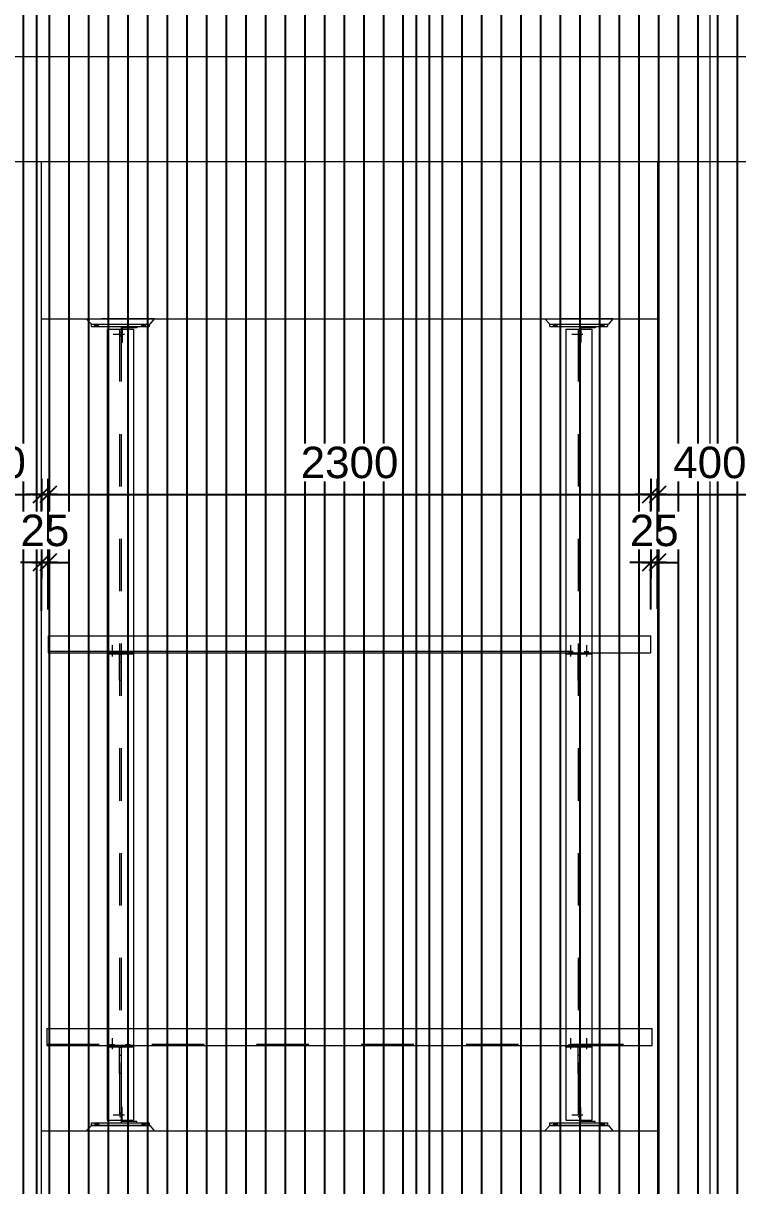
# Model space of a CAD drawing. Header units: millimetres. Extents: x 663313 to 1226001, y 1431724 to 1620898.
# Drawn here: x 663570.228 to 663572.955, y 1524740.268 to 1524744.706 of the extents above; entities that cross this region are included whole.
import ezdxf

# ---------------------------------------------------------------- set-up
doc = ezdxf.new("R2010")
doc.units = ezdxf.units.MM
for name, pattern in [('Grid Line', [22.225, 12.7, -3.175, 3.175, -3.175]), ('XKITLINE00', [0]), ('XKITLINE02', [4, 2, -2])]:
    doc.linetypes.add(name, pattern=pattern)
doc.layers.add('000 - 0_HIDE_OBJ_FRAMING_DEF_SUB', color=7, linetype='Continuous', plot=False)
doc.layers.add('000 - D I M', color=7, linetype='Continuous')
doc.layers.add('VPORT', color=7, linetype='Continuous')
for name, color, linetype, lineweight in [('A-GENM', 7, 'Continuous', 9), ('Bolt', 7, 'Continuous', 0), ('Part', 7, 'Continuous', 0), ('S-GRID', 7, 'Continuous', 9)]:
    doc.layers.add(name, color=color, linetype=linetype, lineweight=lineweight)
doc.styles.add('Arial', font='arial.ttf')
doc.dimstyles.new('Dim - 40 - End', dxfattribs={"dimscale": 0.04, "dimtxt": 3, "dimasz": 1, "dimexe": 0, "dimexo": 2.5, "dimgap": 1.5, "dimtad": 1, "dimdec": 0, "dimlfac": 1000, "dimzin": 1, "dimdsep": 46, "dimtxsty": 'Arial', "dimblk": 'END', "dimcen": 0.09, "dimclrd": 7, "dimclre": 7, "dimclrt": 7, "dimadec": 0, "dimazin": 0, "dimtfac": 1, "dimtdec": 0, "dimtix": 1, "dimtofl": 0, "dimtmove": 2, "dimatfit": 3, "dimfxl": 1, "dimtfill": 1, "dimtfillclr": 256, "dimtolj": 1, "dimtzin": 0, "dimarcsym": 0})

# ---------------------------------------------------------------- blocks, each defined once
blk = doc.blocks.new('*A2578583')
at = {"layer": 'Part', "color": 7, "linetype": 'XKITLINE00', "lineweight": 0}
for p, q in [((216.579621, 132.384542), (218.779621, 132.384542)), ((216.579621, 132.284542), (216.579621, 132.384542)), ((218.779621, 132.284542), (216.579621, 132.284542)), ((218.779621, 132.384542), (218.779621, 132.284542))]:
    blk.add_line(p, q, dxfattribs=at)
blk = doc.blocks.new('*A2579584')
at = {"layer": 'Bolt'}
for points in [[(217.31, 135.335), (217.31, 135.395), (217.45, 135.395), (217.45, 135.335)], [(217.91, 135.335), (217.91, 135.395), (218.05, 135.395), (218.05, 135.335)], [(217.31, 135.275), (217.31, 135.335), (217.45, 135.335), (217.45, 135.275)], [(217.91, 135.275), (217.91, 135.335), (218.05, 135.335), (218.05, 135.275)]]:
    blk.add_hatch(color=7, dxfattribs=at).paths.add_polyline_path(points, flags=17)
at = {"layer": 'Bolt', "color": 7, "linetype": 'XKITLINE00', "lineweight": 0}
for p, q in [((217.31, 135.335), (217.31, 135.395)), ((217.38, 135.195), (217.38, 135.625)), ((217.45, 135.335), (217.45, 135.395)), ((217.91, 135.335), (217.91, 135.395)), ((217.98, 135.195), (217.98, 135.625)), ((218.05, 135.335), (218.05, 135.395)), ((217.31, 135.275), (217.31, 135.335)), ((217.45, 135.275), (217.45, 135.335)), ((217.91, 135.275), (217.91, 135.335)), ((218.05, 135.275), (218.05, 135.335))]:
    blk.add_line(p, q, dxfattribs=at)
blk = doc.blocks.new('*A2580585')
at = {"layer": 'Part', "color": 7, "linetype": 'XKITLINE00', "lineweight": 0}
for p, q in [((217.649621, 135.274542), (217.709621, 135.274542)), ((217.649621, 134.274542), (217.649621, 135.274542)), ((217.649621, 134.974542), (217.709621, 134.974542)), ((217.709621, 135.274542), (217.709621, 134.274542)), ((217.709621, 134.274542), (217.649621, 134.274542))]:
    blk.add_line(p, q, dxfattribs=at)
blk = doc.blocks.new('*A2581586')
at = {"layer": 'Part', "color": 7, "linetype": 'XKITLINE00', "lineweight": 0}
for p, q in [((217.179621, 135.334542), (217.179621, 135.274542)), ((218.179621, 135.274542), (217.179621, 135.274542)), ((218.179621, 135.334542), (218.179621, 135.274542))]:
    blk.add_line(p, q, dxfattribs=at)
at = {"layer": 'Part', "color": 7, "linetype": 'XKITLINE02', "lineweight": 0}
blk.add_line((218.179621, 135.334542), (217.179621, 135.334542), dxfattribs=at)
blk = doc.blocks.new('*A2582587')
at = {"layer": 'Bolt'}
for points in [[(217.31, 150.335), (217.31, 150.395), (217.45, 150.395), (217.45, 150.335)], [(217.31, 150.275), (217.31, 150.335), (217.45, 150.335), (217.45, 150.275)], [(217.91, 150.335), (217.91, 150.395), (218.05, 150.395), (218.05, 150.335)], [(217.91, 150.275), (217.91, 150.335), (218.05, 150.335), (218.05, 150.275)]]:
    blk.add_hatch(color=7, dxfattribs=at).paths.add_polyline_path(points, flags=17)
at = {"layer": 'Bolt', "color": 7, "linetype": 'XKITLINE00', "lineweight": 0}
for p, q in [((217.38, 150.195), (217.38, 150.625)), ((217.98, 150.195), (217.98, 150.625)), ((217.31, 150.335), (217.31, 150.395)), ((217.31, 150.275), (217.31, 150.335)), ((217.45, 150.335), (217.45, 150.395)), ((217.45, 150.275), (217.45, 150.335)), ((217.91, 150.335), (217.91, 150.395)), ((217.91, 150.275), (217.91, 150.335)), ((218.05, 150.335), (218.05, 150.395)), ((218.05, 150.275), (218.05, 150.335))]:
    blk.add_line(p, q, dxfattribs=at)
blk = doc.blocks.new('*A2583588')
at = {"layer": 'Part', "color": 7, "linetype": 'XKITLINE00', "lineweight": 0}
for p, q in [((217.649621, 150.274542), (217.709621, 150.274542)), ((217.649621, 149.274542), (217.649621, 150.274542)), ((217.709621, 150.274542), (217.709621, 149.274542)), ((217.649621, 149.974542), (217.709621, 149.974542)), ((217.709621, 149.274542), (217.649621, 149.274542))]:
    blk.add_line(p, q, dxfattribs=at)
blk = doc.blocks.new('*A2584589')
at = {"layer": 'Part', "color": 7, "linetype": 'XKITLINE00', "lineweight": 0}
for p, q in [((217.179621, 150.334542), (217.179621, 150.274542)), ((218.179621, 150.274542), (217.179621, 150.274542)), ((218.179621, 150.334542), (218.179621, 150.274542))]:
    blk.add_line(p, q, dxfattribs=at)
at = {"layer": 'Part', "color": 7, "linetype": 'XKITLINE02', "lineweight": 0}
blk.add_line((218.179621, 150.334542), (217.179621, 150.334542), dxfattribs=at)
blk = doc.blocks.new('*A2585590')
at = {"layer": 'Part', "color": 7, "linetype": 'XKITLINE02', "lineweight": 0}
for p, q in [((217.759621, 132.984542), (217.709621, 132.984542)), ((217.709621, 132.984542), (217.709621, 132.484542)), ((217.759621, 132.484542), (217.759621, 132.984542)), ((217.709621, 132.384542), (218.309621, 132.384542))]:
    blk.add_line(p, q, dxfattribs=at)
at = {"layer": 'Part', "color": 7, "linetype": 'XKITLINE00', "lineweight": 0}
for p, q in [((217.709621, 132.484542), (217.709621, 132.384542)), ((217.759621, 132.434542), (217.759621, 132.484542)), ((218.309621, 132.434542), (217.759621, 132.434542)), ((218.309621, 132.384542), (218.309621, 132.434542))]:
    blk.add_line(p, q, dxfattribs=at)
blk = doc.blocks.new('*A2586591')
at = {"layer": 'Bolt', "color": 7, "linetype": 'XKITLINE02', "lineweight": 0}
for p, q in [((217.709621, 132.754542), (217.649621, 132.754542)), ((217.759621, 132.854542), (217.709621, 132.854542)), ((217.838821, 132.684542), (217.409621, 132.684542)), ((217.709621, 132.614542), (217.649621, 132.614542)), ((217.759621, 132.514542), (217.709621, 132.514542))]:
    blk.add_line(p, q, dxfattribs=at)
blk = doc.blocks.new('*A2587592')
at = {"layer": 'Bolt'}
for points in [[(216.85, 132.385), (216.85, 132.285), (216.71, 132.285), (216.71, 132.385)], [(218.65, 132.385), (218.65, 132.285), (218.51, 132.285), (218.51, 132.385)]]:
    blk.add_hatch(color=7, dxfattribs=at).paths.add_polyline_path(points, flags=17)
at = {"layer": 'Bolt', "color": 7, "linetype": 'XKITLINE00', "lineweight": 0}
for p, q in [((216.71, 132.385), (216.71, 132.285)), ((216.78, 132.385), (216.78, 132.285)), ((216.85, 132.385), (216.85, 132.285)), ((218.51, 132.385), (218.51, 132.285)), ((218.58, 132.385), (218.58, 132.285)), ((218.65, 132.385), (218.65, 132.285))]:
    blk.add_line(p, q, dxfattribs=at)
blk = doc.blocks.new('*A2588593')
at = {"layer": 'Bolt'}
for points in [[(234.808, 135.335), (234.808, 135.395), (234.948, 135.395), (234.948, 135.335)], [(235.408, 135.335), (235.408, 135.395), (235.548, 135.395), (235.548, 135.335)], [(234.808, 135.275), (234.808, 135.335), (234.948, 135.335), (234.948, 135.275)], [(235.408, 135.275), (235.408, 135.335), (235.548, 135.335), (235.548, 135.275)]]:
    blk.add_hatch(color=7, dxfattribs=at).paths.add_polyline_path(points, flags=17)
at = {"layer": 'Bolt', "color": 7, "linetype": 'XKITLINE00', "lineweight": 0}
for p, q in [((234.808, 135.335), (234.808, 135.395)), ((234.878, 135.195), (234.878, 135.625)), ((234.948, 135.335), (234.948, 135.395)), ((235.408, 135.335), (235.408, 135.395)), ((235.478, 135.195), (235.478, 135.625)), ((235.548, 135.335), (235.548, 135.395)), ((234.808, 135.275), (234.808, 135.335)), ((234.948, 135.275), (234.948, 135.335)), ((235.408, 135.275), (235.408, 135.335)), ((235.548, 135.275), (235.548, 135.335))]:
    blk.add_line(p, q, dxfattribs=at)
blk = doc.blocks.new('*A2589594')
at = {"layer": 'Part', "color": 7, "linetype": 'XKITLINE00', "lineweight": 0}
for p, q in [((235.148368, 135.274542), (235.208368, 135.274542)), ((235.148368, 134.274542), (235.148368, 135.274542)), ((235.148368, 134.974542), (235.208368, 134.974542)), ((235.208368, 135.274542), (235.208368, 134.274542)), ((235.208368, 134.274542), (235.148368, 134.274542))]:
    blk.add_line(p, q, dxfattribs=at)
blk = doc.blocks.new('*A2590595')
at = {"layer": 'Part', "color": 7, "linetype": 'XKITLINE00', "lineweight": 0}
for p, q in [((234.678368, 135.274542), (234.678368, 135.334542)), ((235.678368, 135.274542), (234.678368, 135.274542)), ((235.678368, 135.334542), (235.678368, 135.274542))]:
    blk.add_line(p, q, dxfattribs=at)
at = {"layer": 'Part', "color": 7, "linetype": 'XKITLINE02', "lineweight": 0}
blk.add_line((234.678368, 135.334542), (235.678368, 135.334542), dxfattribs=at)
blk = doc.blocks.new('*A2591596')
at = {"layer": 'Bolt'}
for points in [[(234.808, 150.335), (234.808, 150.395), (234.948, 150.395), (234.948, 150.335)], [(234.808, 150.275), (234.808, 150.335), (234.948, 150.335), (234.948, 150.275)], [(235.408, 150.335), (235.408, 150.395), (235.548, 150.395), (235.548, 150.335)], [(235.408, 150.275), (235.408, 150.335), (235.548, 150.335), (235.548, 150.275)]]:
    blk.add_hatch(color=7, dxfattribs=at).paths.add_polyline_path(points, flags=17)
at = {"layer": 'Bolt', "color": 7, "linetype": 'XKITLINE00', "lineweight": 0}
for p, q in [((234.878, 150.195), (234.878, 150.625)), ((235.478, 150.195), (235.478, 150.625)), ((234.808, 150.335), (234.808, 150.395)), ((234.808, 150.275), (234.808, 150.335)), ((234.948, 150.335), (234.948, 150.395)), ((234.948, 150.275), (234.948, 150.335)), ((235.408, 150.335), (235.408, 150.395)), ((235.408, 150.275), (235.408, 150.335)), ((235.548, 150.335), (235.548, 150.395)), ((235.548, 150.275), (235.548, 150.335))]:
    blk.add_line(p, q, dxfattribs=at)
blk = doc.blocks.new('*A2592597')
at = {"layer": 'Part', "color": 7, "linetype": 'XKITLINE00', "lineweight": 0}
for p, q in [((235.148368, 150.274542), (235.208368, 150.274542)), ((235.148368, 149.274542), (235.148368, 150.274542)), ((235.208368, 150.274542), (235.208368, 149.274542)), ((235.148368, 149.974542), (235.208368, 149.974542)), ((235.208368, 149.274542), (235.148368, 149.274542))]:
    blk.add_line(p, q, dxfattribs=at)
blk = doc.blocks.new('*A2593598')
at = {"layer": 'Part', "color": 7, "linetype": 'XKITLINE00', "lineweight": 0}
for p, q in [((234.678368, 150.274542), (234.678368, 150.334542)), ((235.678368, 150.274542), (234.678368, 150.274542)), ((235.678368, 150.334542), (235.678368, 150.274542))]:
    blk.add_line(p, q, dxfattribs=at)
at = {"layer": 'Part', "color": 7, "linetype": 'XKITLINE02', "lineweight": 0}
blk.add_line((234.678368, 150.334542), (235.678368, 150.334542), dxfattribs=at)
blk = doc.blocks.new('*A2594599')
at = {"layer": 'Part', "color": 7, "linetype": 'XKITLINE00', "lineweight": 0}
for p, q in [((234.078368, 132.384542), (236.278368, 132.384542)), ((234.078368, 132.284542), (234.078368, 132.384542)), ((236.278368, 132.284542), (234.078368, 132.284542)), ((236.278368, 132.384542), (236.278368, 132.284542))]:
    blk.add_line(p, q, dxfattribs=at)
blk = doc.blocks.new('*A2595600')
at = {"layer": 'Part', "color": 7, "linetype": 'XKITLINE02', "lineweight": 0}
for p, q in [((235.258368, 132.984542), (235.208368, 132.984542)), ((235.208368, 132.984542), (235.208368, 132.484542)), ((235.258368, 132.484542), (235.258368, 132.984542)), ((235.208368, 132.384542), (235.808368, 132.384542))]:
    blk.add_line(p, q, dxfattribs=at)
at = {"layer": 'Part', "color": 7, "linetype": 'XKITLINE00', "lineweight": 0}
for p, q in [((235.208368, 132.484542), (235.208368, 132.384542)), ((235.258368, 132.434542), (235.258368, 132.484542)), ((235.808368, 132.434542), (235.258368, 132.434542)), ((235.808368, 132.384542), (235.808368, 132.434542))]:
    blk.add_line(p, q, dxfattribs=at)
blk = doc.blocks.new('*A2596601')
at = {"layer": 'Bolt', "color": 7, "linetype": 'XKITLINE02', "lineweight": 0}
for p, q in [((235.208368, 132.754542), (235.148368, 132.754542)), ((235.258368, 132.854542), (235.208368, 132.854542)), ((235.337568, 132.684542), (234.908368, 132.684542)), ((235.208368, 132.614542), (235.148368, 132.614542)), ((235.258368, 132.514542), (235.208368, 132.514542))]:
    blk.add_line(p, q, dxfattribs=at)
blk = doc.blocks.new('*A2597602')
at = {"layer": 'Bolt'}
for points in [[(234.348, 132.385), (234.348, 132.285), (234.208, 132.285), (234.208, 132.385)], [(236.148, 132.385), (236.148, 132.285), (236.008, 132.285), (236.008, 132.385)]]:
    blk.add_hatch(color=7, dxfattribs=at).paths.add_polyline_path(points, flags=17)
at = {"layer": 'Bolt', "color": 7, "linetype": 'XKITLINE00', "lineweight": 0}
for p, q in [((234.208, 132.385), (234.208, 132.285)), ((234.278, 132.385), (234.278, 132.285)), ((234.348, 132.385), (234.348, 132.285)), ((236.008, 132.385), (236.008, 132.285)), ((236.078, 132.385), (236.078, 132.285)), ((236.148, 132.385), (236.148, 132.285))]:
    blk.add_line(p, q, dxfattribs=at)
blk = doc.blocks.new('*A2603608')
at = {"layer": 'Part', "color": 7, "linetype": 'XKITLINE00', "lineweight": 0}
for p, q in [((216.579621, 162.784542), (216.579621, 162.884542)), ((216.579621, 162.884542), (218.779621, 162.884542)), ((218.779621, 162.884542), (218.779621, 162.784542)), ((216.579621, 162.784542), (218.779621, 162.784542))]:
    blk.add_line(p, q, dxfattribs=at)
blk = doc.blocks.new('*A2604609')
at = {"layer": 'Part', "color": 7, "linetype": 'XKITLINE00', "lineweight": 0}
for p, q in [((216.379621, 163.084542), (216.579621, 162.884542)), ((216.579621, 162.884542), (218.809621, 162.884542)), ((218.979621, 163.084542), (218.809621, 162.884542))]:
    blk.add_line(p, q, dxfattribs=at)
at = {"layer": 'Part', "color": 7, "linetype": 'XKITLINE02', "lineweight": 0}
blk.add_line((218.979621, 163.084542), (216.379621, 163.084542), dxfattribs=at)
blk = doc.blocks.new('*A2605610')
at = {"layer": 'Part', "color": 7, "linetype": 'XKITLINE00', "lineweight": 0}
for p, q in [((217.709621, 162.784542), (217.709621, 162.684542)), ((218.309621, 162.734542), (217.759621, 162.734542)), ((217.759621, 162.734542), (217.759621, 162.684542)), ((218.309621, 162.784542), (218.309621, 162.734542))]:
    blk.add_line(p, q, dxfattribs=at)
at = {"layer": 'Part', "color": 7, "linetype": 'XKITLINE02', "lineweight": 0}
for p, q in [((217.709621, 162.784542), (218.309621, 162.784542)), ((217.709621, 162.684542), (217.709621, 162.184542)), ((217.759621, 162.684542), (217.759621, 162.184542)), ((217.709621, 162.184542), (217.759621, 162.184542))]:
    blk.add_line(p, q, dxfattribs=at)
blk = doc.blocks.new('*A2606611')
at = {"layer": 'Bolt', "color": 7, "linetype": 'XKITLINE02', "lineweight": 0}
for p, q in [((217.838821, 162.484542), (217.409621, 162.484542)), ((217.709621, 162.554542), (217.649621, 162.554542)), ((217.759621, 162.654542), (217.709621, 162.654542)), ((217.709621, 162.414542), (217.649621, 162.414542)), ((217.759621, 162.314542), (217.709621, 162.314542))]:
    blk.add_line(p, q, dxfattribs=at)
blk = doc.blocks.new('*A2607612')
at = {"layer": 'Bolt'}
for points in [[(216.85, 162.885), (216.85, 162.785), (216.71, 162.785), (216.71, 162.885)], [(218.65, 162.885), (218.65, 162.785), (218.51, 162.785), (218.51, 162.885)]]:
    blk.add_hatch(color=7, dxfattribs=at).paths.add_polyline_path(points, flags=17)
at = {"layer": 'Bolt', "color": 7, "linetype": 'XKITLINE00', "lineweight": 0}
for p, q in [((216.71, 162.785), (216.71, 162.885)), ((216.78, 162.785), (216.78, 162.885)), ((216.85, 162.785), (216.85, 162.885)), ((218.51, 162.785), (218.51, 162.885)), ((218.58, 162.785), (218.58, 162.885)), ((218.65, 162.785), (218.65, 162.885))]:
    blk.add_line(p, q, dxfattribs=at)
blk = doc.blocks.new('*A2608613')
at = {"layer": 'Part', "color": 7, "linetype": 'XKITLINE00', "lineweight": 0}
for p, q in [((234.078368, 162.784542), (234.078368, 162.884542)), ((234.078368, 162.884542), (236.278368, 162.884542)), ((236.278368, 162.884542), (236.278368, 162.784542)), ((234.078368, 162.784542), (236.278368, 162.784542))]:
    blk.add_line(p, q, dxfattribs=at)
blk = doc.blocks.new('*A2609614')
at = {"layer": 'Part', "color": 7, "linetype": 'XKITLINE00', "lineweight": 0}
for p, q in [((233.878368, 163.084542), (234.078368, 162.884542)), ((234.078368, 162.884542), (236.308368, 162.884542)), ((236.478368, 163.084542), (236.308368, 162.884542))]:
    blk.add_line(p, q, dxfattribs=at)
at = {"layer": 'Part', "color": 7, "linetype": 'XKITLINE02', "lineweight": 0}
blk.add_line((236.478368, 163.084542), (233.878368, 163.084542), dxfattribs=at)
blk = doc.blocks.new('*A2610615')
at = {"layer": 'Part', "color": 7, "linetype": 'XKITLINE00', "lineweight": 0}
for p, q in [((235.208368, 162.784542), (235.208368, 162.684542)), ((235.808368, 162.734542), (235.258368, 162.734542)), ((235.258368, 162.734542), (235.258368, 162.684542)), ((235.808368, 162.784542), (235.808368, 162.734542))]:
    blk.add_line(p, q, dxfattribs=at)
at = {"layer": 'Part', "color": 7, "linetype": 'XKITLINE02', "lineweight": 0}
for p, q in [((235.208368, 162.784542), (235.808368, 162.784542)), ((235.208368, 162.684542), (235.208368, 162.184542)), ((235.258368, 162.684542), (235.258368, 162.184542)), ((235.208368, 162.184542), (235.258368, 162.184542))]:
    blk.add_line(p, q, dxfattribs=at)
blk = doc.blocks.new('*A2611616')
at = {"layer": 'Bolt', "color": 7, "linetype": 'XKITLINE02', "lineweight": 0}
for p, q in [((235.337568, 162.484542), (234.908368, 162.484542)), ((235.208368, 162.554542), (235.148368, 162.554542)), ((235.258368, 162.654542), (235.208368, 162.654542)), ((235.208368, 162.414542), (235.148368, 162.414542)), ((235.258368, 162.314542), (235.208368, 162.314542))]:
    blk.add_line(p, q, dxfattribs=at)
blk = doc.blocks.new('*A2612617')
at = {"layer": 'Bolt'}
for points in [[(234.348, 162.885), (234.348, 162.785), (234.208, 162.785), (234.208, 162.885)], [(236.148, 162.885), (236.148, 162.785), (236.008, 162.785), (236.008, 162.885)]]:
    blk.add_hatch(color=7, dxfattribs=at).paths.add_polyline_path(points, flags=17)
at = {"layer": 'Bolt', "color": 7, "linetype": 'XKITLINE00', "lineweight": 0}
for p, q in [((234.208, 162.785), (234.208, 162.885)), ((234.278, 162.785), (234.278, 162.885)), ((234.348, 162.785), (234.348, 162.885)), ((236.008, 162.785), (236.008, 162.885)), ((236.078, 162.785), (236.078, 162.885)), ((236.148, 162.785), (236.148, 162.885))]:
    blk.add_line(p, q, dxfattribs=at)
blk = doc.blocks.new('*A2624621')
at = {"layer": 'Part', "color": 7, "linetype": 'XKITLINE00', "lineweight": 0}
for p, q in [((214.879556, 135.984542), (214.879556, 135.334542)), ((214.879556, 135.984542), (237.979559, 135.984542)), ((237.979559, 135.334542), (237.979559, 135.984542)), ((214.879556, 135.334542), (237.979559, 135.334542))]:
    blk.add_line(p, q, dxfattribs=at)
at = {"layer": 'Part', "color": 7, "linetype": 'XKITLINE02', "lineweight": 0}
blk.add_line((214.879556, 135.394542), (237.979559, 135.394542), dxfattribs=at)
blk = doc.blocks.new('*A2659653')
at = {"layer": 'Part', "color": 7, "linetype": 'XKITLINE00', "lineweight": 0}
for p, q in [((234.678368, 162.684542), (235.678368, 162.684542)), ((234.678368, 162.684542), (234.678368, 150.984542)), ((235.678368, 162.684542), (235.678368, 150.984542)), ((234.678368, 150.274542), (234.678368, 135.984542)), ((235.678368, 150.274542), (235.678368, 135.984542)), ((234.678368, 135.274542), (234.678368, 132.484542)), ((235.678368, 135.274542), (235.678368, 132.484542)), ((234.678368, 132.484542), (235.678368, 132.484542))]:
    blk.add_line(p, q, dxfattribs=at)
at = {"layer": 'Part', "color": 7, "linetype": 'XKITLINE02', "lineweight": 0}
for p, q in [((235.148368, 162.684542), (235.148368, 132.484542)), ((235.208368, 162.684542), (235.208368, 132.484542)), ((234.678368, 150.984542), (234.678368, 150.274542)), ((235.678368, 150.984542), (235.678368, 150.274542)), ((234.678368, 135.984542), (234.678368, 135.274542)), ((235.678368, 135.984542), (235.678368, 135.274542))]:
    blk.add_line(p, q, dxfattribs=at)
blk = doc.blocks.new('*A2660654')
at = {"layer": 'Part', "color": 7, "linetype": 'XKITLINE00', "lineweight": 0}
for p, q in [((217.179621, 162.684542), (218.179621, 162.684542)), ((217.179621, 162.684542), (217.179621, 150.984542)), ((218.179621, 162.684542), (218.179621, 150.984542)), ((217.179621, 150.274542), (217.179621, 135.984542)), ((218.179621, 150.274542), (218.179621, 135.984542)), ((217.179621, 135.274542), (217.179621, 132.484542)), ((218.179621, 135.274542), (218.179621, 132.484542)), ((217.179621, 132.484542), (218.179621, 132.484542))]:
    blk.add_line(p, q, dxfattribs=at)
at = {"layer": 'Part', "color": 7, "linetype": 'XKITLINE02', "lineweight": 0}
for p, q in [((217.649621, 162.684542), (217.649621, 132.484542)), ((217.709621, 162.684542), (217.709621, 132.484542)), ((217.179621, 150.984542), (217.179621, 150.274542)), ((218.179621, 150.984542), (218.179621, 150.274542)), ((217.179621, 135.984542), (217.179621, 135.274542)), ((218.179621, 135.984542), (218.179621, 135.274542))]:
    blk.add_line(p, q, dxfattribs=at)
blk = doc.blocks.new('*A2661655')
at = {"layer": 'Part', "color": 7, "linetype": 'XKITLINE00', "lineweight": 0}
for p, q in [((216.579621, 132.284542), (216.379621, 132.084542)), ((216.579621, 132.284542), (218.809621, 132.284542)), ((218.809621, 132.284542), (218.979621, 132.084542))]:
    blk.add_line(p, q, dxfattribs=at)
at = {"layer": 'Part', "color": 7, "linetype": 'XKITLINE02', "lineweight": 0}
blk.add_line((216.379621, 132.084542), (218.979621, 132.084542), dxfattribs=at)
blk = doc.blocks.new('*A2673667')
at = {"layer": 'Part', "color": 7, "linetype": 'XKITLINE00', "lineweight": 0}
for p, q in [((234.078368, 132.284542), (233.878368, 132.084542)), ((234.078368, 132.284542), (236.308368, 132.284542)), ((236.308368, 132.284542), (236.478368, 132.084542))]:
    blk.add_line(p, q, dxfattribs=at)
at = {"layer": 'Part', "color": 7, "linetype": 'XKITLINE02', "lineweight": 0}
blk.add_line((233.878368, 132.084542), (236.478368, 132.084542), dxfattribs=at)
blk = doc.blocks.new('GM_Louver Grill Vertical Z1 - Z Profile-20899003-ENT 4 ELE-2 sheet')
at = {"layer": '000 - 0_HIDE_OBJ_FRAMING_DEF_SUB', "color": 7}
blk.add_line((-150989.205017, 106810), (-150989.205017, 115350), dxfattribs=at)
blk = doc.blocks.new('5')
at = {"layer": '000 - 0_HIDE_OBJ_FRAMING_DEF_SUB', "color": 7}
for p, q in [((1842500.1, 115350), (1842500.1, 106810)), ((1843900.1, 106810), (1843900.1, 115350)), ((1844000.1, 106810), (1844000.1, 115350))]:
    blk.add_line(p, q, dxfattribs=at)
for points in [[(1843950.1, 115350), (1842450.1, 115350), (1842450.1, 106810), (1843950.1, 106810)], [(1843950.1, 115350), (1845450.1, 115350), (1845450.1, 106810), (1843950.1, 106810)]]:
    blk.add_lwpolyline(points, close=True, dxfattribs=at)
at = {"layer": 'A-GENM', "color": 7}
for p in [(1993539.3, 0), (1993614.3, 0), (1993689.3, 0), (1993764.3, 0), (1993839.3, 0), (1993914.3, 0), (1993989.3, 0), (1994064.3, 0), (1994139.3, 0), (1994214.3, 0), (1994289.3, 0), (1994364.3, 0), (1994439.3, 0), (1994514.3, 0), (1994589.3, 0), (1994664.3, 0), (1994739.3, 0), (1994814.3, 0), (1995039.3, 0), (1995114.3, 0), (1995189.3, 0), (1995264.3, 0), (1995339.3, 0), (1995414.3, 0), (1995489.3, 0), (1995564.3, 0), (1995639.3, 0), (1995714.3, 0), (1995789.3, 0), (1995864.3, 0), (1995939.3, 0), (1996014.3, 0), (1996089.3, 0), (1996164.3, 0)]:
    blk.add_blockref('GM_Louver Grill Vertical Z1 - Z Profile-20899003-ENT 4 ELE-2 sheet', p, dxfattribs=at)
blk = doc.blocks.new('END')
at = {"color": 7}
for p, q in [((0, 1.5), (0, -1.5)), ((1.5, 0), (-1.5, 0)), ((-0.8, -0.8), (0.8, 0.8))]:
    blk.add_line(p, q, dxfattribs=at)
blk = doc.blocks.new('*D4228')
at = {"layer": '000 - D I M', "color": 7, "lineweight": -2, "transparency": 16777216}
for p, q in [((663569.8985, 1524742.729), (663569.8985, 1524742.9074)), ((663569.9385, 1524742.9074), (663570.2585, 1524742.9074)), ((663570.2985, 1524742.7226), (663570.2985, 1524742.9074))]:
    blk.add_line(p, q, dxfattribs=at)
at = {"layer": 'Defpoints', "color": 7, "transparency": 16777216}
for p in [(663570.2985, 1524742.9074), (663569.8985, 1524742.629), (663570.2985, 1524742.6226)]:
    blk.add_point(p, dxfattribs=at)
at = {"layer": '000 - D I M', "color": 7, "lineweight": -2, "transparency": 16777216, "xscale": 0.04, "yscale": 0.04, "zscale": 0.04, "rotation": 180}
blk.add_blockref('END', (663569.8985, 1524742.9074), dxfattribs=at)
at = {"layer": '000 - D I M', "color": 7, "lineweight": -2, "transparency": 16777216, "xscale": 0.04, "yscale": 0.04, "zscale": 0.04}
blk.add_blockref('END', (663570.2985, 1524742.9074), dxfattribs=at)
at = {"layer": '000 - D I M', "color": 7, "transparency": 16777216, "insert": (663570.0985, 1524743.0287), "char_height": 0.12, "attachment_point": 5, "style": 'Arial', "bg_fill": 3, "box_fill_scale": 1.1, "bg_fill_color": 256, "bg_fill_true_color": 13158600, "bg_fill_transparency": 0}
blk.add_mtext('\\A1;400', dxfattribs=at)
blk = doc.blocks.new('*D4446')
at = {"layer": '000 - D I M', "color": 7, "lineweight": -2, "transparency": 16777216}
for p, q in [((663570.2585, 1524742.648), (663570.2185, 1524742.648)), ((663570.2985, 1524742.4632), (663570.2985, 1524742.648)), ((663570.3235, 1524742.4681), (663570.3235, 1524742.648)), ((663570.3635, 1524742.648), (663570.4035, 1524742.648))]:
    blk.add_line(p, q, dxfattribs=at)
at = {"layer": 'Defpoints', "color": 7, "transparency": 16777216}
for p in [(663570.3235, 1524742.648), (663570.2985, 1524742.3632), (663570.3235, 1524742.3681)]:
    blk.add_point(p, dxfattribs=at)
at = {"layer": '000 - D I M', "color": 7, "lineweight": -2, "transparency": 16777216, "xscale": 0.04, "yscale": 0.04, "zscale": 0.04}
blk.add_blockref('END', (663570.2985, 1524742.648), dxfattribs=at)
at = {"layer": '000 - D I M', "color": 7, "lineweight": -2, "transparency": 16777216, "xscale": 0.04, "yscale": 0.04, "zscale": 0.04, "rotation": 180}
blk.add_blockref('END', (663570.3235, 1524742.648), dxfattribs=at)
at = {"layer": '000 - D I M', "color": 7, "transparency": 16777216, "insert": (663570.311, 1524742.7692), "char_height": 0.12, "attachment_point": 5, "style": 'Arial', "bg_fill": 3, "box_fill_scale": 1.1, "bg_fill_color": 256, "bg_fill_true_color": 13158600, "bg_fill_transparency": 0}
blk.add_mtext('\\A1;25', dxfattribs=at)
blk = doc.blocks.new('*D4229')
at = {"layer": '000 - D I M', "color": 7, "lineweight": -2, "transparency": 16777216}
for p, q in [((663570.3235, 1524742.7275), (663570.3235, 1524742.9074)), ((663570.3635, 1524742.9074), (663572.5835, 1524742.9074)), ((663572.6235, 1524742.7275), (663572.6235, 1524742.9074))]:
    blk.add_line(p, q, dxfattribs=at)
at = {"layer": 'Defpoints', "color": 7, "transparency": 16777216}
for p in [(663572.6235, 1524742.9074), (663570.3235, 1524742.6275), (663572.6235, 1524742.6275)]:
    blk.add_point(p, dxfattribs=at)
at = {"layer": '000 - D I M', "color": 7, "lineweight": -2, "transparency": 16777216, "xscale": 0.04, "yscale": 0.04, "zscale": 0.04, "rotation": 180}
blk.add_blockref('END', (663570.3235, 1524742.9074), dxfattribs=at)
at = {"layer": '000 - D I M', "color": 7, "lineweight": -2, "transparency": 16777216, "xscale": 0.04, "yscale": 0.04, "zscale": 0.04}
blk.add_blockref('END', (663572.6235, 1524742.9074), dxfattribs=at)
at = {"layer": '000 - D I M', "color": 7, "transparency": 16777216, "insert": (663571.4735, 1524743.0287), "char_height": 0.12, "attachment_point": 5, "style": 'Arial', "bg_fill": 3, "box_fill_scale": 1.1, "bg_fill_color": 256, "bg_fill_true_color": 13158600, "bg_fill_transparency": 0}
blk.add_mtext('\\A1;2300', dxfattribs=at)
blk = doc.blocks.new('*D4447')
at = {"layer": '000 - D I M', "color": 7, "lineweight": -2, "transparency": 16777216}
for p, q in [((663572.5835, 1524742.648), (663572.5435, 1524742.648)), ((663572.6235, 1524742.4681), (663572.6235, 1524742.648)), ((663572.6485, 1524742.4709), (663572.6485, 1524742.648)), ((663572.6885, 1524742.648), (663572.7285, 1524742.648))]:
    blk.add_line(p, q, dxfattribs=at)
at = {"layer": 'Defpoints', "color": 7, "transparency": 16777216}
for p in [(663572.6485, 1524742.648), (663572.6235, 1524742.3681), (663572.6485, 1524742.3709)]:
    blk.add_point(p, dxfattribs=at)
at = {"layer": '000 - D I M', "color": 7, "lineweight": -2, "transparency": 16777216, "xscale": 0.04, "yscale": 0.04, "zscale": 0.04}
blk.add_blockref('END', (663572.6235, 1524742.648), dxfattribs=at)
at = {"layer": '000 - D I M', "color": 7, "lineweight": -2, "transparency": 16777216, "xscale": 0.04, "yscale": 0.04, "zscale": 0.04, "rotation": 180}
blk.add_blockref('END', (663572.6485, 1524742.648), dxfattribs=at)
at = {"layer": '000 - D I M', "color": 7, "transparency": 16777216, "insert": (663572.636, 1524742.7692), "char_height": 0.12, "attachment_point": 5, "style": 'Arial', "bg_fill": 3, "box_fill_scale": 1.1, "bg_fill_color": 256, "bg_fill_true_color": 13158600, "bg_fill_transparency": 0}
blk.add_mtext('\\A1;25', dxfattribs=at)
blk = doc.blocks.new('*D4230')
at = {"layer": '000 - D I M', "color": 7, "lineweight": -2, "transparency": 16777216}
for p, q in [((663572.6485, 1524742.7304), (663572.6485, 1524742.9074)), ((663572.6885, 1524742.9074), (663573.0085, 1524742.9074)), ((663573.0485, 1524742.7535), (663573.0485, 1524742.9074))]:
    blk.add_line(p, q, dxfattribs=at)
at = {"layer": 'Defpoints', "color": 7, "transparency": 16777216}
for p in [(663573.0485, 1524742.9074), (663572.6485, 1524742.6304), (663573.0485, 1524742.6535)]:
    blk.add_point(p, dxfattribs=at)
at = {"layer": '000 - D I M', "color": 7, "lineweight": -2, "transparency": 16777216, "xscale": 0.04, "yscale": 0.04, "zscale": 0.04, "rotation": 180}
blk.add_blockref('END', (663572.6485, 1524742.9074), dxfattribs=at)
at = {"layer": '000 - D I M', "color": 7, "lineweight": -2, "transparency": 16777216, "xscale": 0.04, "yscale": 0.04, "zscale": 0.04}
blk.add_blockref('END', (663573.0485, 1524742.9074), dxfattribs=at)
at = {"layer": '000 - D I M', "color": 7, "transparency": 16777216, "insert": (663572.8485, 1524743.0287), "char_height": 0.12, "attachment_point": 5, "style": 'Arial', "bg_fill": 3, "box_fill_scale": 1.1, "bg_fill_color": 256, "bg_fill_true_color": 13158600, "bg_fill_transparency": 0}
blk.add_mtext('\\A1;400', dxfattribs=at)

msp = doc.modelspace()

# ---------------------------------------------------------------- hatches: boundary and pattern name
at = {"layer": 'VPORT'}
h = msp.add_hatch(dxfattribs=at)
h.set_pattern_fill('ANGLE')
h.set_pattern_definition([(235.288, (663627.358, 1524790.5456), (5.74185, -3.9776), [5.08, -1.905]), (325.288, (663627.358, 1524790.5456), (3.9776, 5.74185), [5.08, -1.905])])
h.paths.add_polyline_path([(663617.8537, 1524792.0691), (663619.0867, 1524791.215), (663617.3783, 1524788.7489), (663616.1453, 1524789.603)])
edge = h.paths.add_edge_path(flags=16)
edge.add_line((663617.5126, 1524790.4806), (663617.7194, 1524790.3374))
edge = h.paths.add_edge_path(flags=16)
edge.add_line((663617.5444, 1524790.3056), (663617.6876, 1524790.5124))
h.paths.add_polyline_path([(663612.4437, 1524784.2591), (663613.6767, 1524783.405), (663611.9683, 1524780.9389), (663610.7353, 1524781.793)])
edge = h.paths.add_edge_path(flags=16)
edge.add_line((663612.1026, 1524782.6706), (663612.3094, 1524782.5274))
edge = h.paths.add_edge_path(flags=16)
edge.add_line((663612.1344, 1524782.4956), (663612.2776, 1524782.7024))
h.paths.add_polyline_path([(663604.7567, 1524773.1621), (663605.9897, 1524772.308), (663604.2813, 1524769.8419), (663603.0483, 1524770.696)])
edge = h.paths.add_edge_path(flags=16)
edge.add_line((663604.4156, 1524771.5736), (663604.6224, 1524771.4304))
edge = h.paths.add_edge_path(flags=16)
edge.add_line((663604.4474, 1524771.3986), (663604.5906, 1524771.6054))
h.paths.add_polyline_path([(663599.8027, 1524766.0101), (663601.0357, 1524765.156), (663599.3273, 1524762.6899), (663598.0943, 1524763.544)])
edge = h.paths.add_edge_path(flags=16)
edge.add_line((663599.4616, 1524764.4216), (663599.6684, 1524764.2784))
edge = h.paths.add_edge_path(flags=16)
edge.add_line((663599.4934, 1524764.2466), (663599.6366, 1524764.4534))
h.paths.add_polyline_path([(663592.6837, 1524755.7351), (663593.9167, 1524754.881), (663592.2083, 1524752.4149), (663590.9753, 1524753.269)])
edge = h.paths.add_edge_path(flags=16)
edge.add_line((663592.3426, 1524754.1466), (663592.5494, 1524754.0034))
edge = h.paths.add_edge_path(flags=16)
edge.add_line((663592.3744, 1524753.9716), (663592.5176, 1524754.1784))
h.paths.add_polyline_path([(663585.2817, 1524745.0491), (663586.5147, 1524744.195), (663584.8063, 1524741.7289), (663583.5733, 1524742.583)])
edge = h.paths.add_edge_path(flags=16)
edge.add_line((663584.9406, 1524743.4606), (663585.1474, 1524743.3174))
edge = h.paths.add_edge_path(flags=16)
edge.add_line((663584.9724, 1524743.2856), (663585.1156, 1524743.4924))
h.paths.add_polyline_path([(663578.7897, 1524735.6781), (663580.0227, 1524734.824), (663578.3143, 1524732.3579), (663577.0813, 1524733.212)])
edge = h.paths.add_edge_path(flags=16)
edge.add_line((663578.4486, 1524734.0896), (663578.6554, 1524733.9464))
edge = h.paths.add_edge_path(flags=16)
edge.add_line((663578.4804, 1524733.9146), (663578.6236, 1524734.1214))
h.paths.add_polyline_path([(663572.2977, 1524726.3071), (663573.5307, 1524725.453), (663571.8223, 1524722.9869), (663570.5893, 1524723.841)])
edge = h.paths.add_edge_path(flags=16)
edge.add_line((663571.9566, 1524724.7186), (663572.1634, 1524724.5754))
edge = h.paths.add_edge_path(flags=16)
edge.add_line((663571.9884, 1524724.5436), (663572.1316, 1524724.7504))
h.paths.add_polyline_path([(663565.8057, 1524716.9351), (663567.0387, 1524716.081), (663565.3303, 1524713.6149), (663564.0973, 1524714.469)])
edge = h.paths.add_edge_path(flags=16)
edge.add_line((663565.4646, 1524715.3466), (663565.6714, 1524715.2034))
edge = h.paths.add_edge_path(flags=16)
edge.add_line((663565.4964, 1524715.1716), (663565.6396, 1524715.3784))
h.paths.add_polyline_path([(663559.3147, 1524707.5641), (663560.5477, 1524706.71), (663558.8393, 1524704.2439), (663557.6063, 1524705.098)])
edge = h.paths.add_edge_path(flags=16)
edge.add_line((663558.9736, 1524705.9756), (663559.1804, 1524705.8324))
edge = h.paths.add_edge_path(flags=16)
edge.add_line((663559.0054, 1524705.8006), (663559.1486, 1524706.0074))
h.paths.add_polyline_path([(663552.8227, 1524698.1931), (663554.0557, 1524697.339), (663552.3473, 1524694.8729), (663551.1143, 1524695.727)])
edge = h.paths.add_edge_path(flags=16)
edge.add_line((663552.4816, 1524696.6046), (663552.6884, 1524696.4614))
edge = h.paths.add_edge_path(flags=16)
edge.add_line((663552.5134, 1524696.4296), (663552.6566, 1524696.6364))
h.paths.add_polyline_path([(663546.3307, 1524688.8221), (663547.5637, 1524687.968), (663545.8553, 1524685.5019), (663544.6223, 1524686.356)])
edge = h.paths.add_edge_path(flags=16)
edge.add_line((663545.9896, 1524687.2336), (663546.1964, 1524687.0904))
edge = h.paths.add_edge_path(flags=16)
edge.add_line((663546.0214, 1524687.0586), (663546.1646, 1524687.2654))
h.paths.add_polyline_path([(663539.8387, 1524679.4511), (663541.0717, 1524678.597), (663539.3633, 1524676.1309), (663538.1303, 1524676.985)])
edge = h.paths.add_edge_path(flags=16)
edge.add_line((663539.4976, 1524677.8626), (663539.7044, 1524677.7194))
edge = h.paths.add_edge_path(flags=16)
edge.add_line((663539.5294, 1524677.6876), (663539.6726, 1524677.8944))
h.paths.add_polyline_path([(663533.3477, 1524670.0801), (663534.5807, 1524669.226), (663532.8723, 1524666.7599), (663531.6393, 1524667.614)])
edge = h.paths.add_edge_path(flags=16)
edge.add_line((663533.0066, 1524668.4916), (663533.2134, 1524668.3484))
edge = h.paths.add_edge_path(flags=16)
edge.add_line((663533.0384, 1524668.3166), (663533.1816, 1524668.5234))
h.paths.add_polyline_path([(663526.8557, 1524660.7091), (663528.0887, 1524659.855), (663526.3803, 1524657.3889), (663525.1473, 1524658.243)])
edge = h.paths.add_edge_path(flags=16)
edge.add_line((663526.5146, 1524659.1206), (663526.7214, 1524658.9774))
edge = h.paths.add_edge_path(flags=16)
edge.add_line((663526.5464, 1524658.9456), (663526.6896, 1524659.1524))
h.paths.add_polyline_path([(663520.3637, 1524651.3381), (663521.5967, 1524650.484), (663519.8883, 1524648.0179), (663518.6553, 1524648.872)])
edge = h.paths.add_edge_path(flags=16)
edge.add_line((663520.0226, 1524649.7496), (663520.2294, 1524649.6064))
edge = h.paths.add_edge_path(flags=16)
edge.add_line((663520.0544, 1524649.5746), (663520.1976, 1524649.7814))
h.paths.add_polyline_path([(663513.8717, 1524641.9671), (663515.1047, 1524641.113), (663513.3963, 1524638.6469), (663512.1633, 1524639.501)])
edge = h.paths.add_edge_path(flags=16)
edge.add_line((663513.5306, 1524640.3786), (663513.7374, 1524640.2354))
edge = h.paths.add_edge_path(flags=16)
edge.add_line((663513.5624, 1524640.2036), (663513.7056, 1524640.4104))
h.paths.add_polyline_path([(663507.3807, 1524632.5961), (663508.6137, 1524631.742), (663506.9053, 1524629.2759), (663505.6723, 1524630.13)])
edge = h.paths.add_edge_path(flags=16)
edge.add_line((663507.0396, 1524631.0076), (663507.2464, 1524630.8644))
edge = h.paths.add_edge_path(flags=16)
edge.add_line((663507.0714, 1524630.8326), (663507.2146, 1524631.0394))
h.paths.add_polyline_path([(663500.8887, 1524623.2251), (663502.1217, 1524622.371), (663500.4133, 1524619.9049), (663499.1803, 1524620.759)])
edge = h.paths.add_edge_path(flags=16)
edge.add_line((663500.5476, 1524621.6366), (663500.7544, 1524621.4934))
edge = h.paths.add_edge_path(flags=16)
edge.add_line((663500.5794, 1524621.4616), (663500.7226, 1524621.6684))
h.paths.add_polyline_path([(663494.3967, 1524613.8531), (663495.6297, 1524612.999), (663493.9213, 1524610.5329), (663492.6883, 1524611.387)])
edge = h.paths.add_edge_path(flags=16)
edge.add_line((663494.0556, 1524612.2646), (663494.2624, 1524612.1214))
edge = h.paths.add_edge_path(flags=16)
edge.add_line((663494.0874, 1524612.0896), (663494.2306, 1524612.2964))
h.paths.add_polyline_path([(663487.2787, 1524603.5781), (663488.5117, 1524602.724), (663486.8033, 1524600.2579), (663485.5703, 1524601.112)])
edge = h.paths.add_edge_path(flags=16)
edge.add_line((663486.9376, 1524601.9896), (663487.1444, 1524601.8464))
edge = h.paths.add_edge_path(flags=16)
edge.add_line((663486.9694, 1524601.8146), (663487.1126, 1524602.0214))
h.paths.add_polyline_path([(663481.4137, 1524595.1111), (663482.6467, 1524594.257), (663480.9383, 1524591.7909), (663479.7053, 1524592.645)])
edge = h.paths.add_edge_path(flags=16)
edge.add_line((663481.0726, 1524593.5226), (663481.2794, 1524593.3794))
edge = h.paths.add_edge_path(flags=16)
edge.add_line((663481.1044, 1524593.3476), (663481.2476, 1524593.5544))

# ---------------------------------------------------------------- linework, layer by layer
at = {"layer": 'Part', "color": 7, "linetype": 'XKITLINE00', "lineweight": 0}
for p, q in [((663570.3235, 1524742.3681), (663570.3235, 1524742.3031)), ((663570.3235, 1524742.3681), (663572.6235, 1524742.3681)), ((663572.6235, 1524742.3031), (663572.6235, 1524742.3681)), ((663570.3235, 1524742.3031), (663572.6235, 1524742.3031))]:
    msp.add_line(p, q, dxfattribs=at)
at = {"layer": 'Part', "color": 7, "linetype": 'XKITLINE02', "lineweight": 0}
msp.add_line((663570.3235, 1524742.3091), (663572.6235, 1524742.3091), dxfattribs=at)
at = {"layer": 'S-GRID', "color": 7, "linetype": 'Grid Line'}
msp.add_line((663572.8485, 1524745.5142), (663572.8485, 1524734.0087), dxfattribs=at)
at = {"layer": 'S-GRID', "color": 7}
msp.add_line((663570.2985, 1524743.5781), (663572.6485, 1524743.5781), dxfattribs=at)
msp.add_lwpolyline([(663567.1285, 1524744.1781), (663574.9985, 1524744.1781), (663574.9985, 1524744.5781), (663567.1285, 1524744.5781)], close=True, dxfattribs=at)
for points in [[(663570.2985, 1524736.3381), (663570.2985, 1524744.1781)], [(663572.6485, 1524744.1781), (663572.6485, 1524736.3381)], [(663570.2985, 1524740.4781), (663572.6485, 1524740.4781)]]:
    msp.add_lwpolyline(points, dxfattribs=at)

# ---------------------------------------------------------------- block references
at = {"color": 7, "xscale": 0.001, "yscale": 0.001, "zscale": 0.001}
msp.add_blockref('5', (661727.7786, 1524629.5281), dxfattribs=at)
at = {"color": 7, "lineweight": 0, "xscale": 0.1, "yscale": 0.1, "zscale": 0.1}
for name in ['*A2604609', '*A2603608', '*A2607612', '*A2609614', '*A2608613', '*A2612617', '*A2660654', '*A2606611', '*A2605610', '*A2659653', '*A2611616', '*A2610615', '*A2582587', '*A2591596', '*A2584589', '*A2583588', '*A2593598', '*A2592597', '*A2624621', '*A2579584', '*A2588593', '*A2581586', '*A2580585', '*A2590595', '*A2589594', '*A2586591', '*A2585590', '*A2596601', '*A2595600', '*A2661655', '*A2578583', '*A2587592', '*A2673667', '*A2594599', '*A2597602']:
    msp.add_blockref(name, (663548.8305, 1524727.2696), dxfattribs=at)

# ---------------------------------------------------------------- next in the draw order: dimensions: what is measured, and where the dimension line sits
at = {"layer": '000 - D I M', "color": 7}
dim = msp.add_linear_dim(base=(663570.2985, 1524742.9074), p1=(663569.8985, 1524742.629), p2=(663570.2985, 1524742.6226), dimstyle='Dim - 40 - End', override={"dimclrd": 7, "dimclre": 7, "dimclrt": 7}, dxfattribs=at)
dim.commit()
dim.dimension.update_dxf_attribs({"geometry": '*D4228', "text_midpoint": (663570.0985, 1524743.0287)})

# ---------------------------------------------------------------- next in the draw order: dimensions: what is measured, and where the dimension line sits
dim = msp.add_linear_dim(base=(663570.3235, 1524742.648), p1=(663570.2985, 1524742.3632), p2=(663570.3235, 1524742.3681), dimstyle='Dim - 40 - End', override={"dimclrd": 7, "dimclre": 7, "dimclrt": 7}, dxfattribs=at)
dim.commit()
dim.dimension.update_dxf_attribs({"geometry": '*D4446', "text_midpoint": (663570.311, 1524742.7692)})

# ---------------------------------------------------------------- next in the draw order: dimensions: what is measured, and where the dimension line sits
dim = msp.add_linear_dim(base=(663572.6235, 1524742.9074), p1=(663570.3235, 1524742.6275), p2=(663572.6235, 1524742.6275), dimstyle='Dim - 40 - End', override={"dimclrd": 7, "dimclre": 7, "dimclrt": 7}, dxfattribs=at)
dim.commit()
dim.dimension.update_dxf_attribs({"geometry": '*D4229', "text_midpoint": (663571.4735, 1524743.0287)})

# ---------------------------------------------------------------- next in the draw order: dimensions: what is measured, and where the dimension line sits
dim = msp.add_linear_dim(base=(663572.6485, 1524742.648), p1=(663572.6235, 1524742.3681), p2=(663572.6485, 1524742.3709), dimstyle='Dim - 40 - End', override={"dimclrd": 7, "dimclre": 7, "dimclrt": 7}, dxfattribs=at)
dim.commit()
dim.dimension.update_dxf_attribs({"geometry": '*D4447', "text_midpoint": (663572.636, 1524742.7692)})

# ---------------------------------------------------------------- next in the draw order: dimensions: what is measured, and where the dimension line sits
dim = msp.add_linear_dim(base=(663573.0485, 1524742.9074), p1=(663572.6485, 1524742.6304), p2=(663573.0485, 1524742.6535), dimstyle='Dim - 40 - End', override={"dimclrd": 7, "dimclre": 7, "dimclrt": 7}, dxfattribs=at)
dim.commit()
dim.dimension.update_dxf_attribs({"geometry": '*D4230', "text_midpoint": (663572.8485, 1524743.0287)})

doc.saveas('drawing.dxf')
